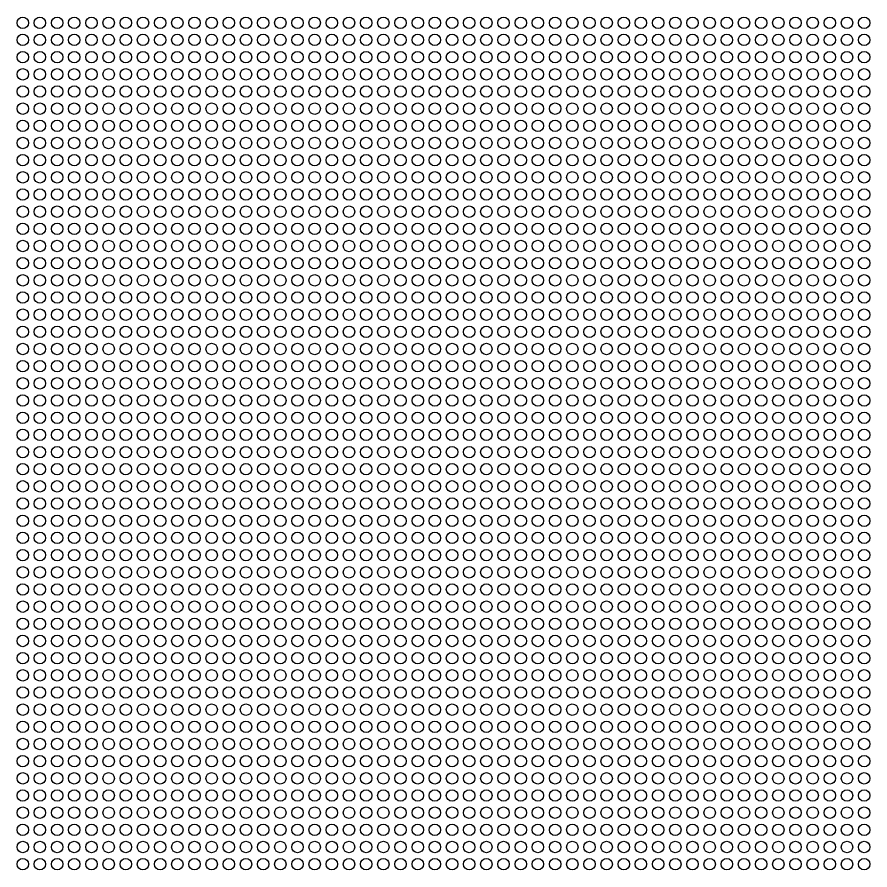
# Model space of a CAD drawing. Header units: inches. Extents: x -55 to 1004, y 12 to 2250.
# Drawn here: x 628.1 to 773.4, y 644.6 to 790 of the extents above; entities that cross this region are included whole.
import ezdxf

# ---------------------------------------------------------------- set-up
doc = ezdxf.new("R2010")
doc.units = ezdxf.units.IN
doc.header["$MEASUREMENT"] = 0

# ---------------------------------------------------------------- blocks, each defined once
blk = doc.blocks.new('blockCircle')
for centre in [(649.04, 165.35), (651.97, 165.35), (654.9, 165.35), (657.82, 165.35), (660.75, 165.35), (663.68, 165.35), (666.6, 165.35), (669.53, 165.35), (672.46, 165.35), (675.38, 165.35), (678.31, 165.35), (681.24, 165.35), (684.16, 165.35), (687.09, 165.35), (690.02, 165.35), (692.94, 165.35), (695.87, 165.35), (698.8, 165.35), (701.72, 165.35), (704.65, 165.35), (707.58, 165.35), (710.5, 165.35), (713.43, 165.35), (716.36, 165.35), (719.28, 165.35), (722.21, 165.35), (725.14, 165.35), (728.06, 165.35), (730.99, 165.35), (733.92, 165.35), (736.84, 165.35), (739.77, 165.35), (742.7, 165.35), (745.62, 165.35), (748.55, 165.35), (751.48, 165.35), (754.4, 165.35), (757.33, 165.35), (760.26, 165.35), (763.18, 165.35), (766.11, 165.35), (769.04, 165.35), (771.96, 165.35), (774.89, 165.35), (777.82, 165.35), (780.74, 165.35), (783.67, 165.35), (786.6, 165.35), (789.52, 165.35), (792.45, 165.35), (649.04, 162.43), (651.97, 162.43), (654.9, 162.43), (657.82, 162.43), (660.75, 162.43), (663.68, 162.43), (666.6, 162.43), (669.53, 162.43), (672.46, 162.43), (675.38, 162.43), (678.31, 162.43), (681.24, 162.43), (684.16, 162.43), (687.09, 162.43), (690.02, 162.43), (692.94, 162.43), (695.87, 162.43), (698.8, 162.43), (701.72, 162.43), (704.65, 162.43), (707.58, 162.43), (710.5, 162.43), (713.43, 162.43), (716.36, 162.43), (719.28, 162.43), (722.21, 162.43), (725.14, 162.43), (728.06, 162.43), (730.99, 162.43), (733.92, 162.43), (736.84, 162.43), (739.77, 162.43), (742.7, 162.43), (745.62, 162.43), (748.55, 162.43), (751.48, 162.43), (754.4, 162.43), (757.33, 162.43), (760.26, 162.43), (763.18, 162.43), (766.11, 162.43), (769.04, 162.43), (771.96, 162.43), (774.89, 162.43), (777.82, 162.43), (780.74, 162.43), (783.67, 162.43), (786.6, 162.43), (789.52, 162.43), (792.45, 162.43), (649.04, 159.5), (651.97, 159.5), (654.9, 159.5), (657.82, 159.5), (660.75, 159.5), (663.68, 159.5), (666.6, 159.5), (669.53, 159.5), (672.46, 159.5), (675.38, 159.5), (678.31, 159.5), (681.24, 159.5), (684.16, 159.5), (687.09, 159.5), (690.02, 159.5), (692.94, 159.5), (695.87, 159.5), (698.8, 159.5), (701.72, 159.5), (704.65, 159.5), (707.58, 159.5), (710.5, 159.5), (713.43, 159.5), (716.36, 159.5), (719.28, 159.5), (722.21, 159.5), (725.14, 159.5), (728.06, 159.5), (730.99, 159.5), (733.92, 159.5), (736.84, 159.5), (739.77, 159.5), (742.7, 159.5), (745.62, 159.5), (748.55, 159.5), (751.48, 159.5), (754.4, 159.5), (757.33, 159.5), (760.26, 159.5), (763.18, 159.5), (766.11, 159.5), (769.04, 159.5), (771.96, 159.5), (774.89, 159.5), (777.82, 159.5), (780.74, 159.5), (783.67, 159.5), (786.6, 159.5), (789.52, 159.5), (792.45, 159.5), (649.04, 156.57), (651.97, 156.57), (654.9, 156.57), (657.82, 156.57), (660.75, 156.57), (663.68, 156.57), (666.6, 156.57), (669.53, 156.57), (672.46, 156.57), (675.38, 156.57), (678.31, 156.57), (681.24, 156.57), (684.16, 156.57), (687.09, 156.57), (690.02, 156.57), (692.94, 156.57), (695.87, 156.57), (698.8, 156.57), (701.72, 156.57), (704.65, 156.57), (707.58, 156.57), (710.5, 156.57), (713.43, 156.57), (716.36, 156.57), (719.28, 156.57), (722.21, 156.57), (725.14, 156.57), (728.06, 156.57), (730.99, 156.57), (733.92, 156.57), (736.84, 156.57), (739.77, 156.57), (742.7, 156.57), (745.62, 156.57), (748.55, 156.57), (751.48, 156.57), (754.4, 156.57), (757.33, 156.57), (760.26, 156.57), (763.18, 156.57), (766.11, 156.57), (769.04, 156.57), (771.96, 156.57), (774.89, 156.57), (777.82, 156.57), (780.74, 156.57), (783.67, 156.57), (786.6, 156.57), (789.52, 156.57), (792.45, 156.57), (649.04, 153.65), (651.97, 153.65), (654.9, 153.65), (657.82, 153.65), (660.75, 153.65), (663.68, 153.65), (666.6, 153.65), (669.53, 153.65), (672.46, 153.65), (675.38, 153.65), (678.31, 153.65), (681.24, 153.65), (684.16, 153.65), (687.09, 153.65), (690.02, 153.65), (692.94, 153.65), (695.87, 153.65), (698.8, 153.65), (701.72, 153.65), (704.65, 153.65), (707.58, 153.65), (710.5, 153.65), (713.43, 153.65), (716.36, 153.65), (719.28, 153.65), (722.21, 153.65), (725.14, 153.65), (728.06, 153.65), (730.99, 153.65), (733.92, 153.65), (736.84, 153.65), (739.77, 153.65), (742.7, 153.65), (745.62, 153.65), (748.55, 153.65), (751.48, 153.65), (754.4, 153.65), (757.33, 153.65), (760.26, 153.65), (763.18, 153.65), (766.11, 153.65), (769.04, 153.65), (771.96, 153.65), (774.89, 153.65), (777.82, 153.65), (780.74, 153.65), (783.67, 153.65), (786.6, 153.65), (789.52, 153.65), (792.45, 153.65), (649.04, 150.72), (651.97, 150.72), (654.9, 150.72), (657.82, 150.72), (660.75, 150.72), (663.68, 150.72), (666.6, 150.72), (669.53, 150.72), (672.46, 150.72), (675.38, 150.72), (678.31, 150.72), (681.24, 150.72), (684.16, 150.72), (687.09, 150.72), (690.02, 150.72), (692.94, 150.72), (695.87, 150.72), (698.8, 150.72), (701.72, 150.72), (704.65, 150.72), (707.58, 150.72), (710.5, 150.72), (713.43, 150.72), (716.36, 150.72), (719.28, 150.72), (722.21, 150.72), (725.14, 150.72), (728.06, 150.72), (730.99, 150.72), (733.92, 150.72), (736.84, 150.72), (739.77, 150.72), (742.7, 150.72), (745.62, 150.72), (748.55, 150.72), (751.48, 150.72), (754.4, 150.72), (757.33, 150.72), (760.26, 150.72), (763.18, 150.72), (766.11, 150.72), (769.04, 150.72), (771.96, 150.72), (774.89, 150.72), (777.82, 150.72), (780.74, 150.72), (783.67, 150.72), (786.6, 150.72), (789.52, 150.72), (792.45, 150.72), (649.04, 147.79), (651.97, 147.79), (654.9, 147.79), (657.82, 147.79), (660.75, 147.79), (663.68, 147.79), (666.6, 147.79), (669.53, 147.79), (672.46, 147.79), (675.38, 147.79), (678.31, 147.79), (681.24, 147.79), (684.16, 147.79), (687.09, 147.79), (690.02, 147.79), (692.94, 147.79), (695.87, 147.79), (698.8, 147.79), (701.72, 147.79), (704.65, 147.79), (707.58, 147.79), (710.5, 147.79), (713.43, 147.79), (716.36, 147.79), (719.28, 147.79), (722.21, 147.79), (725.14, 147.79), (728.06, 147.79), (730.99, 147.79), (733.92, 147.79), (736.84, 147.79), (739.77, 147.79), (742.7, 147.79), (745.62, 147.79), (748.55, 147.79), (751.48, 147.79), (754.4, 147.79), (757.33, 147.79), (760.26, 147.79), (763.18, 147.79), (766.11, 147.79), (769.04, 147.79), (771.96, 147.79), (774.89, 147.79), (777.82, 147.79), (780.74, 147.79), (783.67, 147.79), (786.6, 147.79), (789.52, 147.79), (792.45, 147.79), (649.04, 144.87), (651.97, 144.87), (654.9, 144.87), (657.82, 144.87), (660.75, 144.87), (663.68, 144.87), (666.6, 144.87), (669.53, 144.87), (672.46, 144.87), (675.38, 144.87), (678.31, 144.87), (681.24, 144.87), (684.16, 144.87), (687.09, 144.87), (690.02, 144.87), (692.94, 144.87), (695.87, 144.87), (698.8, 144.87), (701.72, 144.87), (704.65, 144.87), (707.58, 144.87), (710.5, 144.87), (713.43, 144.87), (716.36, 144.87), (719.28, 144.87), (722.21, 144.87), (725.14, 144.87), (728.06, 144.87), (730.99, 144.87), (733.92, 144.87), (736.84, 144.87), (739.77, 144.87), (742.7, 144.87), (745.62, 144.87), (748.55, 144.87), (751.48, 144.87), (754.4, 144.87), (757.33, 144.87), (760.26, 144.87), (763.18, 144.87), (766.11, 144.87), (769.04, 144.87), (771.96, 144.87), (774.89, 144.87), (777.82, 144.87), (780.74, 144.87), (783.67, 144.87), (786.6, 144.87), (789.52, 144.87), (792.45, 144.87), (649.04, 141.94), (651.97, 141.94), (654.9, 141.94), (657.82, 141.94), (660.75, 141.94), (663.68, 141.94), (666.6, 141.94), (669.53, 141.94), (672.46, 141.94), (675.38, 141.94), (678.31, 141.94), (681.24, 141.94), (684.16, 141.94), (687.09, 141.94), (690.02, 141.94), (692.94, 141.94), (695.87, 141.94), (698.8, 141.94), (701.72, 141.94), (704.65, 141.94), (707.58, 141.94), (710.5, 141.94), (713.43, 141.94), (716.36, 141.94), (719.28, 141.94), (722.21, 141.94), (725.14, 141.94), (728.06, 141.94), (730.99, 141.94), (733.92, 141.94), (736.84, 141.94), (739.77, 141.94), (742.7, 141.94), (745.62, 141.94), (748.55, 141.94), (751.48, 141.94), (754.4, 141.94), (757.33, 141.94), (760.26, 141.94), (763.18, 141.94), (766.11, 141.94), (769.04, 141.94), (771.96, 141.94), (774.89, 141.94), (777.82, 141.94), (780.74, 141.94), (783.67, 141.94), (786.6, 141.94), (789.52, 141.94), (792.45, 141.94), (649.04, 139.01), (651.97, 139.01), (654.9, 139.01), (657.82, 139.01), (660.75, 139.01), (663.68, 139.01), (666.6, 139.01), (669.53, 139.01), (672.46, 139.01), (675.38, 139.01), (678.31, 139.01), (681.24, 139.01), (684.16, 139.01), (687.09, 139.01), (690.02, 139.01), (692.94, 139.01), (695.87, 139.01), (698.8, 139.01), (701.72, 139.01), (704.65, 139.01), (707.58, 139.01), (710.5, 139.01), (713.43, 139.01), (716.36, 139.01), (719.28, 139.01), (722.21, 139.01), (725.14, 139.01), (728.06, 139.01), (730.99, 139.01), (733.92, 139.01), (736.84, 139.01), (739.77, 139.01), (742.7, 139.01), (745.62, 139.01), (748.55, 139.01), (751.48, 139.01), (754.4, 139.01), (757.33, 139.01), (760.26, 139.01), (763.18, 139.01), (766.11, 139.01), (769.04, 139.01), (771.96, 139.01), (774.89, 139.01), (777.82, 139.01), (780.74, 139.01), (783.67, 139.01), (786.6, 139.01), (789.52, 139.01), (792.45, 139.01), (649.04, 136.09), (651.97, 136.09), (654.9, 136.09), (657.82, 136.09), (660.75, 136.09), (663.68, 136.09), (666.6, 136.09), (669.53, 136.09), (672.46, 136.09), (675.38, 136.09), (678.31, 136.09), (681.24, 136.09), (684.16, 136.09), (687.09, 136.09), (690.02, 136.09), (692.94, 136.09), (695.87, 136.09), (698.8, 136.09), (701.72, 136.09), (704.65, 136.09), (707.58, 136.09), (710.5, 136.09), (713.43, 136.09), (716.36, 136.09), (719.28, 136.09), (722.21, 136.09), (725.14, 136.09), (728.06, 136.09), (730.99, 136.09), (733.92, 136.09), (736.84, 136.09), (739.77, 136.09), (742.7, 136.09), (745.62, 136.09), (748.55, 136.09), (751.48, 136.09), (754.4, 136.09), (757.33, 136.09), (760.26, 136.09), (763.18, 136.09), (766.11, 136.09), (769.04, 136.09), (771.96, 136.09), (774.89, 136.09), (777.82, 136.09), (780.74, 136.09), (783.67, 136.09), (786.6, 136.09), (789.52, 136.09), (792.45, 136.09), (649.04, 133.16), (651.97, 133.16), (654.9, 133.16), (657.82, 133.16), (660.75, 133.16), (663.68, 133.16), (666.6, 133.16), (669.53, 133.16), (672.46, 133.16), (675.38, 133.16), (678.31, 133.16), (681.24, 133.16), (684.16, 133.16), (687.09, 133.16), (690.02, 133.16), (692.94, 133.16), (695.87, 133.16), (698.8, 133.16), (701.72, 133.16), (704.65, 133.16), (707.58, 133.16), (710.5, 133.16), (713.43, 133.16), (716.36, 133.16), (719.28, 133.16), (722.21, 133.16), (725.14, 133.16), (728.06, 133.16), (730.99, 133.16), (733.92, 133.16), (736.84, 133.16), (739.77, 133.16), (742.7, 133.16), (745.62, 133.16), (748.55, 133.16), (751.48, 133.16), (754.4, 133.16), (757.33, 133.16), (760.26, 133.16), (763.18, 133.16), (766.11, 133.16), (769.04, 133.16), (771.96, 133.16), (774.89, 133.16), (777.82, 133.16), (780.74, 133.16), (783.67, 133.16), (786.6, 133.16), (789.52, 133.16), (792.45, 133.16), (649.04, 130.24), (651.97, 130.24), (654.9, 130.24), (657.82, 130.24), (660.75, 130.24), (663.68, 130.24), (666.6, 130.24), (669.53, 130.24), (672.46, 130.24), (675.38, 130.24), (678.31, 130.24), (681.24, 130.24), (684.16, 130.24), (687.09, 130.24), (690.02, 130.24), (692.94, 130.24), (695.87, 130.24), (698.8, 130.24), (701.72, 130.24), (704.65, 130.24), (707.58, 130.24), (710.5, 130.24), (713.43, 130.24), (716.36, 130.24), (719.28, 130.24), (722.21, 130.24), (725.14, 130.24), (728.06, 130.24), (730.99, 130.24), (733.92, 130.24), (736.84, 130.24), (739.77, 130.24), (742.7, 130.24), (745.62, 130.24), (748.55, 130.24), (751.48, 130.24), (754.4, 130.24), (757.33, 130.24), (760.26, 130.24), (763.18, 130.24), (766.11, 130.24), (769.04, 130.24), (771.96, 130.24), (774.89, 130.24), (777.82, 130.24), (780.74, 130.24), (783.67, 130.24), (786.6, 130.24), (789.52, 130.24), (792.45, 130.24), (649.04, 127.31), (651.97, 127.31), (654.9, 127.31), (657.82, 127.31), (660.75, 127.31), (663.68, 127.31), (666.6, 127.31), (669.53, 127.31), (672.46, 127.31), (675.38, 127.31), (678.31, 127.31), (681.24, 127.31), (684.16, 127.31), (687.09, 127.31), (690.02, 127.31), (692.94, 127.31), (695.87, 127.31), (698.8, 127.31), (701.72, 127.31), (704.65, 127.31), (707.58, 127.31), (710.5, 127.31), (713.43, 127.31), (716.36, 127.31), (719.28, 127.31), (722.21, 127.31), (725.14, 127.31), (728.06, 127.31), (730.99, 127.31), (733.92, 127.31), (736.84, 127.31), (739.77, 127.31), (742.7, 127.31), (745.62, 127.31), (748.55, 127.31), (751.48, 127.31), (754.4, 127.31), (757.33, 127.31), (760.26, 127.31), (763.18, 127.31), (766.11, 127.31), (769.04, 127.31), (771.96, 127.31), (774.89, 127.31), (777.82, 127.31), (780.74, 127.31), (783.67, 127.31), (786.6, 127.31), (789.52, 127.31), (792.45, 127.31), (649.04, 124.38), (651.97, 124.38), (654.9, 124.38), (657.82, 124.38), (660.75, 124.38), (663.68, 124.38), (666.6, 124.38), (669.53, 124.38), (672.46, 124.38), (675.38, 124.38), (678.31, 124.38), (681.24, 124.38), (684.16, 124.38), (687.09, 124.38), (690.02, 124.38), (692.94, 124.38), (695.87, 124.38), (698.8, 124.38), (701.72, 124.38), (704.65, 124.38), (707.58, 124.38), (710.5, 124.38), (713.43, 124.38), (716.36, 124.38), (719.28, 124.38), (722.21, 124.38), (725.14, 124.38), (728.06, 124.38), (730.99, 124.38), (733.92, 124.38), (736.84, 124.38), (739.77, 124.38), (742.7, 124.38), (745.62, 124.38), (748.55, 124.38), (751.48, 124.38), (754.4, 124.38), (757.33, 124.38), (760.26, 124.38), (763.18, 124.38), (766.11, 124.38), (769.04, 124.38), (771.96, 124.38), (774.89, 124.38), (777.82, 124.38), (780.74, 124.38), (783.67, 124.38), (786.6, 124.38), (789.52, 124.38), (792.45, 124.38), (649.04, 121.46), (651.97, 121.46), (654.9, 121.46), (657.82, 121.46), (660.75, 121.46), (663.68, 121.46), (666.6, 121.46), (669.53, 121.46), (672.46, 121.46), (675.38, 121.46), (678.31, 121.46), (681.24, 121.46), (684.16, 121.46), (687.09, 121.46), (690.02, 121.46), (692.94, 121.46), (695.87, 121.46), (698.8, 121.46), (701.72, 121.46), (704.65, 121.46), (707.58, 121.46), (710.5, 121.46), (713.43, 121.46), (716.36, 121.46), (719.28, 121.46), (722.21, 121.46), (725.14, 121.46), (728.06, 121.46), (730.99, 121.46), (733.92, 121.46), (736.84, 121.46), (739.77, 121.46), (742.7, 121.46), (745.62, 121.46), (748.55, 121.46), (751.48, 121.46), (754.4, 121.46), (757.33, 121.46), (760.26, 121.46), (763.18, 121.46), (766.11, 121.46), (769.04, 121.46), (771.96, 121.46), (774.89, 121.46), (777.82, 121.46), (780.74, 121.46), (783.67, 121.46), (786.6, 121.46), (789.52, 121.46), (792.45, 121.46), (649.04, 118.53), (651.97, 118.53), (654.9, 118.53), (657.82, 118.53), (660.75, 118.53), (663.68, 118.53), (666.6, 118.53), (669.53, 118.53), (672.46, 118.53), (675.38, 118.53), (678.31, 118.53), (681.24, 118.53), (684.16, 118.53), (687.09, 118.53), (690.02, 118.53), (692.94, 118.53), (695.87, 118.53), (698.8, 118.53), (701.72, 118.53), (704.65, 118.53), (707.58, 118.53), (710.5, 118.53), (713.43, 118.53), (716.36, 118.53), (719.28, 118.53), (722.21, 118.53), (725.14, 118.53), (728.06, 118.53), (730.99, 118.53), (733.92, 118.53), (736.84, 118.53), (739.77, 118.53), (742.7, 118.53), (745.62, 118.53), (748.55, 118.53), (751.48, 118.53), (754.4, 118.53), (757.33, 118.53), (760.26, 118.53), (763.18, 118.53), (766.11, 118.53), (769.04, 118.53), (771.96, 118.53), (774.89, 118.53), (777.82, 118.53), (780.74, 118.53), (783.67, 118.53), (786.6, 118.53), (789.52, 118.53), (792.45, 118.53), (649.04, 115.6), (651.97, 115.6), (654.9, 115.6), (657.82, 115.6), (660.75, 115.6), (663.68, 115.6), (666.6, 115.6), (669.53, 115.6), (672.46, 115.6), (675.38, 115.6), (678.31, 115.6), (681.24, 115.6), (684.16, 115.6), (687.09, 115.6), (690.02, 115.6), (692.94, 115.6), (695.87, 115.6), (698.8, 115.6), (701.72, 115.6), (704.65, 115.6), (707.58, 115.6), (710.5, 115.6), (713.43, 115.6), (716.36, 115.6), (719.28, 115.6), (722.21, 115.6), (725.14, 115.6), (728.06, 115.6), (730.99, 115.6), (733.92, 115.6), (736.84, 115.6), (739.77, 115.6), (742.7, 115.6), (745.62, 115.6), (748.55, 115.6), (751.48, 115.6), (754.4, 115.6), (757.33, 115.6), (760.26, 115.6), (763.18, 115.6), (766.11, 115.6), (769.04, 115.6), (771.96, 115.6), (774.89, 115.6), (777.82, 115.6), (780.74, 115.6), (783.67, 115.6), (786.6, 115.6), (789.52, 115.6), (792.45, 115.6), (649.04, 112.68), (651.97, 112.68), (654.9, 112.68), (657.82, 112.68), (660.75, 112.68), (663.68, 112.68), (666.6, 112.68), (669.53, 112.68), (672.46, 112.68), (675.38, 112.68), (678.31, 112.68), (681.24, 112.68), (684.16, 112.68), (687.09, 112.68), (690.02, 112.68), (692.94, 112.68), (695.87, 112.68), (698.8, 112.68), (701.72, 112.68), (704.65, 112.68), (707.58, 112.68), (710.5, 112.68), (713.43, 112.68), (716.36, 112.68), (719.28, 112.68), (722.21, 112.68), (725.14, 112.68), (728.06, 112.68), (730.99, 112.68), (733.92, 112.68), (736.84, 112.68), (739.77, 112.68), (742.7, 112.68), (745.62, 112.68), (748.55, 112.68), (751.48, 112.68), (754.4, 112.68), (757.33, 112.68), (760.26, 112.68), (763.18, 112.68), (766.11, 112.68), (769.04, 112.68), (771.96, 112.68), (774.89, 112.68), (777.82, 112.68), (780.74, 112.68), (783.67, 112.68), (786.6, 112.68), (789.52, 112.68), (792.45, 112.68), (649.04, 109.75), (651.97, 109.75), (654.9, 109.75), (657.82, 109.75), (660.75, 109.75), (663.68, 109.75), (666.6, 109.75), (669.53, 109.75), (672.46, 109.75), (675.38, 109.75), (678.31, 109.75), (681.24, 109.75), (684.16, 109.75), (687.09, 109.75), (690.02, 109.75), (692.94, 109.75), (695.87, 109.75), (698.8, 109.75), (701.72, 109.75), (704.65, 109.75), (707.58, 109.75), (710.5, 109.75), (713.43, 109.75), (716.36, 109.75), (719.28, 109.75), (722.21, 109.75), (725.14, 109.75), (728.06, 109.75), (730.99, 109.75), (733.92, 109.75), (736.84, 109.75), (739.77, 109.75), (742.7, 109.75), (745.62, 109.75), (748.55, 109.75), (751.48, 109.75), (754.4, 109.75), (757.33, 109.75), (760.26, 109.75), (763.18, 109.75), (766.11, 109.75), (769.04, 109.75), (771.96, 109.75), (774.89, 109.75), (777.82, 109.75), (780.74, 109.75), (783.67, 109.75), (786.6, 109.75), (789.52, 109.75), (792.45, 109.75), (649.04, 106.82), (651.97, 106.82), (654.9, 106.82), (657.82, 106.82), (660.75, 106.82), (663.68, 106.82), (666.6, 106.82), (669.53, 106.82), (672.46, 106.82), (675.38, 106.82), (678.31, 106.82), (681.24, 106.82), (684.16, 106.82), (687.09, 106.82), (690.02, 106.82), (692.94, 106.82), (695.87, 106.82), (698.8, 106.82), (701.72, 106.82), (704.65, 106.82), (707.58, 106.82), (710.5, 106.82), (713.43, 106.82), (716.36, 106.82), (719.28, 106.82), (722.21, 106.82), (725.14, 106.82), (728.06, 106.82), (730.99, 106.82), (733.92, 106.82), (736.84, 106.82), (739.77, 106.82), (742.7, 106.82), (745.62, 106.82), (748.55, 106.82), (751.48, 106.82), (754.4, 106.82), (757.33, 106.82), (760.26, 106.82), (763.18, 106.82), (766.11, 106.82), (769.04, 106.82), (771.96, 106.82), (774.89, 106.82), (777.82, 106.82), (780.74, 106.82), (783.67, 106.82), (786.6, 106.82), (789.52, 106.82), (792.45, 106.82), (649.04, 103.9), (651.97, 103.9), (654.9, 103.9), (657.82, 103.9), (660.75, 103.9), (663.68, 103.9), (666.6, 103.9), (669.53, 103.9), (672.46, 103.9), (675.38, 103.9), (678.31, 103.9), (681.24, 103.9), (684.16, 103.9), (687.09, 103.9), (690.02, 103.9), (692.94, 103.9), (695.87, 103.9), (698.8, 103.9), (701.72, 103.9), (704.65, 103.9), (707.58, 103.9), (710.5, 103.9), (713.43, 103.9), (716.36, 103.9), (719.28, 103.9), (722.21, 103.9), (725.14, 103.9), (728.06, 103.9), (730.99, 103.9), (733.92, 103.9), (736.84, 103.9), (739.77, 103.9), (742.7, 103.9), (745.62, 103.9), (748.55, 103.9), (751.48, 103.9), (754.4, 103.9), (757.33, 103.9), (760.26, 103.9), (763.18, 103.9), (766.11, 103.9), (769.04, 103.9), (771.96, 103.9), (774.89, 103.9), (777.82, 103.9), (780.74, 103.9), (783.67, 103.9), (786.6, 103.9), (789.52, 103.9), (792.45, 103.9), (649.04, 100.97), (651.97, 100.97), (654.9, 100.97), (657.82, 100.97), (660.75, 100.97), (663.68, 100.97), (666.6, 100.97), (669.53, 100.97), (672.46, 100.97), (675.38, 100.97), (678.31, 100.97), (681.24, 100.97), (684.16, 100.97), (687.09, 100.97), (690.02, 100.97), (692.94, 100.97), (695.87, 100.97), (698.8, 100.97), (701.72, 100.97), (704.65, 100.97), (707.58, 100.97), (710.5, 100.97), (713.43, 100.97), (716.36, 100.97), (719.28, 100.97), (722.21, 100.97), (725.14, 100.97), (728.06, 100.97), (730.99, 100.97), (733.92, 100.97), (736.84, 100.97), (739.77, 100.97), (742.7, 100.97), (745.62, 100.97), (748.55, 100.97), (751.48, 100.97), (754.4, 100.97), (757.33, 100.97), (760.26, 100.97), (763.18, 100.97), (766.11, 100.97), (769.04, 100.97), (771.96, 100.97), (774.89, 100.97), (777.82, 100.97), (780.74, 100.97), (783.67, 100.97), (786.6, 100.97), (789.52, 100.97), (792.45, 100.97), (649.04, 98.04), (651.97, 98.04), (654.9, 98.04), (657.82, 98.04), (660.75, 98.04), (663.68, 98.04), (666.6, 98.04), (669.53, 98.04), (672.46, 98.04), (675.38, 98.04), (678.31, 98.04), (681.24, 98.04), (684.16, 98.04), (687.09, 98.04), (690.02, 98.04), (692.94, 98.04), (695.87, 98.04), (698.8, 98.04), (701.72, 98.04), (704.65, 98.04), (707.58, 98.04), (710.5, 98.04), (713.43, 98.04), (716.36, 98.04), (719.28, 98.04), (722.21, 98.04), (725.14, 98.04), (728.06, 98.04), (730.99, 98.04), (733.92, 98.04), (736.84, 98.04), (739.77, 98.04), (742.7, 98.04), (745.62, 98.04), (748.55, 98.04), (751.48, 98.04), (754.4, 98.04), (757.33, 98.04), (760.26, 98.04), (763.18, 98.04), (766.11, 98.04), (769.04, 98.04), (771.96, 98.04), (774.89, 98.04), (777.82, 98.04), (780.74, 98.04), (783.67, 98.04), (786.6, 98.04), (789.52, 98.04), (792.45, 98.04), (649.04, 95.12), (651.97, 95.12), (654.9, 95.12), (657.82, 95.12), (660.75, 95.12), (663.68, 95.12), (666.6, 95.12), (669.53, 95.12), (672.46, 95.12), (675.38, 95.12), (678.31, 95.12), (681.24, 95.12), (684.16, 95.12), (687.09, 95.12), (690.02, 95.12), (692.94, 95.12), (695.87, 95.12), (698.8, 95.12), (701.72, 95.12), (704.65, 95.12), (707.58, 95.12), (710.5, 95.12), (713.43, 95.12), (716.36, 95.12), (719.28, 95.12), (722.21, 95.12), (725.14, 95.12), (728.06, 95.12), (730.99, 95.12), (733.92, 95.12), (736.84, 95.12), (739.77, 95.12), (742.7, 95.12), (745.62, 95.12), (748.55, 95.12), (751.48, 95.12), (754.4, 95.12), (757.33, 95.12), (760.26, 95.12), (763.18, 95.12), (766.11, 95.12), (769.04, 95.12), (771.96, 95.12), (774.89, 95.12), (777.82, 95.12), (780.74, 95.12), (783.67, 95.12), (786.6, 95.12), (789.52, 95.12), (792.45, 95.12), (649.04, 92.19), (651.97, 92.19), (654.9, 92.19), (657.82, 92.19), (660.75, 92.19), (663.68, 92.19), (666.6, 92.19), (669.53, 92.19), (672.46, 92.19), (675.38, 92.19), (678.31, 92.19), (681.24, 92.19), (684.16, 92.19), (687.09, 92.19), (690.02, 92.19), (692.94, 92.19), (695.87, 92.19), (698.8, 92.19), (701.72, 92.19), (704.65, 92.19), (707.58, 92.19), (710.5, 92.19), (713.43, 92.19), (716.36, 92.19), (719.28, 92.19), (722.21, 92.19), (725.14, 92.19), (728.06, 92.19), (730.99, 92.19), (733.92, 92.19), (736.84, 92.19), (739.77, 92.19), (742.7, 92.19), (745.62, 92.19), (748.55, 92.19), (751.48, 92.19), (754.4, 92.19), (757.33, 92.19), (760.26, 92.19), (763.18, 92.19), (766.11, 92.19), (769.04, 92.19), (771.96, 92.19), (774.89, 92.19), (777.82, 92.19), (780.74, 92.19), (783.67, 92.19), (786.6, 92.19), (789.52, 92.19), (792.45, 92.19), (649.04, 89.26), (651.97, 89.26), (654.9, 89.26), (657.82, 89.26), (660.75, 89.26), (663.68, 89.26), (666.6, 89.26), (669.53, 89.26), (672.46, 89.26), (675.38, 89.26), (678.31, 89.26), (681.24, 89.26), (684.16, 89.26), (687.09, 89.26), (690.02, 89.26), (692.94, 89.26), (695.87, 89.26), (698.8, 89.26), (701.72, 89.26), (704.65, 89.26), (707.58, 89.26), (710.5, 89.26), (713.43, 89.26), (716.36, 89.26), (719.28, 89.26), (722.21, 89.26), (725.14, 89.26), (728.06, 89.26), (730.99, 89.26), (733.92, 89.26), (736.84, 89.26), (739.77, 89.26), (742.7, 89.26), (745.62, 89.26), (748.55, 89.26), (751.48, 89.26), (754.4, 89.26), (757.33, 89.26), (760.26, 89.26), (763.18, 89.26), (766.11, 89.26), (769.04, 89.26), (771.96, 89.26), (774.89, 89.26), (777.82, 89.26), (780.74, 89.26), (783.67, 89.26), (786.6, 89.26), (789.52, 89.26), (792.45, 89.26), (649.04, 86.34), (651.97, 86.34), (654.9, 86.34), (657.82, 86.34), (660.75, 86.34), (663.68, 86.34), (666.6, 86.34), (669.53, 86.34), (672.46, 86.34), (675.38, 86.34), (678.31, 86.34), (681.24, 86.34), (684.16, 86.34), (687.09, 86.34), (690.02, 86.34), (692.94, 86.34), (695.87, 86.34), (698.8, 86.34), (701.72, 86.34), (704.65, 86.34), (707.58, 86.34), (710.5, 86.34), (713.43, 86.34), (716.36, 86.34), (719.28, 86.34), (722.21, 86.34), (725.14, 86.34), (728.06, 86.34), (730.99, 86.34), (733.92, 86.34), (736.84, 86.34), (739.77, 86.34), (742.7, 86.34), (745.62, 86.34), (748.55, 86.34), (751.48, 86.34), (754.4, 86.34), (757.33, 86.34), (760.26, 86.34), (763.18, 86.34), (766.11, 86.34), (769.04, 86.34), (771.96, 86.34), (774.89, 86.34), (777.82, 86.34), (780.74, 86.34), (783.67, 86.34), (786.6, 86.34), (789.52, 86.34), (792.45, 86.34), (649.04, 83.41), (651.97, 83.41), (654.9, 83.41), (657.82, 83.41), (660.75, 83.41), (663.68, 83.41), (666.6, 83.41), (669.53, 83.41), (672.46, 83.41), (675.38, 83.41), (678.31, 83.41), (681.24, 83.41), (684.16, 83.41), (687.09, 83.41), (690.02, 83.41), (692.94, 83.41), (695.87, 83.41), (698.8, 83.41), (701.72, 83.41), (704.65, 83.41), (707.58, 83.41), (710.5, 83.41), (713.43, 83.41), (716.36, 83.41), (719.28, 83.41), (722.21, 83.41), (725.14, 83.41), (728.06, 83.41), (730.99, 83.41), (733.92, 83.41), (736.84, 83.41), (739.77, 83.41), (742.7, 83.41), (745.62, 83.41), (748.55, 83.41), (751.48, 83.41), (754.4, 83.41), (757.33, 83.41), (760.26, 83.41), (763.18, 83.41), (766.11, 83.41), (769.04, 83.41), (771.96, 83.41), (774.89, 83.41), (777.82, 83.41), (780.74, 83.41), (783.67, 83.41), (786.6, 83.41), (789.52, 83.41), (792.45, 83.41), (649.04, 80.48), (651.97, 80.48), (654.9, 80.48), (657.82, 80.48), (660.75, 80.48), (663.68, 80.48), (666.6, 80.48), (669.53, 80.48), (672.46, 80.48), (675.38, 80.48), (678.31, 80.48), (681.24, 80.48), (684.16, 80.48), (687.09, 80.48), (690.02, 80.48), (692.94, 80.48), (695.87, 80.48), (698.8, 80.48), (701.72, 80.48), (704.65, 80.48), (707.58, 80.48), (710.5, 80.48), (713.43, 80.48), (716.36, 80.48), (719.28, 80.48), (722.21, 80.48), (725.14, 80.48), (728.06, 80.48), (730.99, 80.48), (733.92, 80.48), (736.84, 80.48), (739.77, 80.48), (742.7, 80.48), (745.62, 80.48), (748.55, 80.48), (751.48, 80.48), (754.4, 80.48), (757.33, 80.48), (760.26, 80.48), (763.18, 80.48), (766.11, 80.48), (769.04, 80.48), (771.96, 80.48), (774.89, 80.48), (777.82, 80.48), (780.74, 80.48), (783.67, 80.48), (786.6, 80.48), (789.52, 80.48), (792.45, 80.48), (649.04, 77.56), (651.97, 77.56), (654.9, 77.56), (657.82, 77.56), (660.75, 77.56), (663.68, 77.56), (666.6, 77.56), (669.53, 77.56), (672.46, 77.56), (675.38, 77.56), (678.31, 77.56), (681.24, 77.56), (684.16, 77.56), (687.09, 77.56), (690.02, 77.56), (692.94, 77.56), (695.87, 77.56), (698.8, 77.56), (701.72, 77.56), (704.65, 77.56), (707.58, 77.56), (710.5, 77.56), (713.43, 77.56), (716.36, 77.56), (719.28, 77.56), (722.21, 77.56), (725.14, 77.56), (728.06, 77.56), (730.99, 77.56), (733.92, 77.56), (736.84, 77.56), (739.77, 77.56), (742.7, 77.56), (745.62, 77.56), (748.55, 77.56), (751.48, 77.56), (754.4, 77.56), (757.33, 77.56), (760.26, 77.56), (763.18, 77.56), (766.11, 77.56), (769.04, 77.56), (771.96, 77.56), (774.89, 77.56), (777.82, 77.56), (780.74, 77.56), (783.67, 77.56), (786.6, 77.56), (789.52, 77.56), (792.45, 77.56), (649.04, 74.63), (651.97, 74.63), (654.9, 74.63), (657.82, 74.63), (660.75, 74.63), (663.68, 74.63), (666.6, 74.63), (669.53, 74.63), (672.46, 74.63), (675.38, 74.63), (678.31, 74.63), (681.24, 74.63), (684.16, 74.63), (687.09, 74.63), (690.02, 74.63), (692.94, 74.63), (695.87, 74.63), (698.8, 74.63), (701.72, 74.63), (704.65, 74.63), (707.58, 74.63), (710.5, 74.63), (713.43, 74.63), (716.36, 74.63), (719.28, 74.63), (722.21, 74.63), (725.14, 74.63), (728.06, 74.63), (730.99, 74.63), (733.92, 74.63), (736.84, 74.63), (739.77, 74.63), (742.7, 74.63), (745.62, 74.63), (748.55, 74.63), (751.48, 74.63), (754.4, 74.63), (757.33, 74.63), (760.26, 74.63), (763.18, 74.63), (766.11, 74.63), (769.04, 74.63), (771.96, 74.63), (774.89, 74.63), (777.82, 74.63), (780.74, 74.63), (783.67, 74.63), (786.6, 74.63), (789.52, 74.63), (792.45, 74.63), (649.04, 71.7), (651.97, 71.7), (654.9, 71.7), (657.82, 71.7), (660.75, 71.7), (663.68, 71.7), (666.6, 71.7), (669.53, 71.7), (672.46, 71.7), (675.38, 71.7), (678.31, 71.7), (681.24, 71.7), (684.16, 71.7), (687.09, 71.7), (690.02, 71.7), (692.94, 71.7), (695.87, 71.7), (698.8, 71.7), (701.72, 71.7), (704.65, 71.7), (707.58, 71.7), (710.5, 71.7), (713.43, 71.7), (716.36, 71.7), (719.28, 71.7), (722.21, 71.7), (725.14, 71.7), (728.06, 71.7), (730.99, 71.7), (733.92, 71.7), (736.84, 71.7), (739.77, 71.7), (742.7, 71.7), (745.62, 71.7), (748.55, 71.7), (751.48, 71.7), (754.4, 71.7), (757.33, 71.7), (760.26, 71.7), (763.18, 71.7), (766.11, 71.7), (769.04, 71.7), (771.96, 71.7), (774.89, 71.7), (777.82, 71.7), (780.74, 71.7), (783.67, 71.7), (786.6, 71.7), (789.52, 71.7), (792.45, 71.7), (649.04, 68.78), (651.97, 68.78), (654.9, 68.78), (657.82, 68.78), (660.75, 68.78), (663.68, 68.78), (666.6, 68.78), (669.53, 68.78), (672.46, 68.78), (675.38, 68.78), (678.31, 68.78), (681.24, 68.78), (684.16, 68.78), (687.09, 68.78), (690.02, 68.78), (692.94, 68.78), (695.87, 68.78), (698.8, 68.78), (701.72, 68.78), (704.65, 68.78), (707.58, 68.78), (710.5, 68.78), (713.43, 68.78), (716.36, 68.78), (719.28, 68.78), (722.21, 68.78), (725.14, 68.78), (728.06, 68.78), (730.99, 68.78), (733.92, 68.78), (736.84, 68.78), (739.77, 68.78), (742.7, 68.78), (745.62, 68.78), (748.55, 68.78), (751.48, 68.78), (754.4, 68.78), (757.33, 68.78), (760.26, 68.78), (763.18, 68.78), (766.11, 68.78), (769.04, 68.78), (771.96, 68.78), (774.89, 68.78), (777.82, 68.78), (780.74, 68.78), (783.67, 68.78), (786.6, 68.78), (789.52, 68.78), (792.45, 68.78), (649.04, 65.85), (651.97, 65.85), (654.9, 65.85), (657.82, 65.85), (660.75, 65.85), (663.68, 65.85), (666.6, 65.85), (669.53, 65.85), (672.46, 65.85), (675.38, 65.85), (678.31, 65.85), (681.24, 65.85), (684.16, 65.85), (687.09, 65.85), (690.02, 65.85), (692.94, 65.85), (695.87, 65.85), (698.8, 65.85), (701.72, 65.85), (704.65, 65.85), (707.58, 65.85), (710.5, 65.85), (713.43, 65.85), (716.36, 65.85), (719.28, 65.85), (722.21, 65.85), (725.14, 65.85), (728.06, 65.85), (730.99, 65.85), (733.92, 65.85), (736.84, 65.85), (739.77, 65.85), (742.7, 65.85), (745.62, 65.85), (748.55, 65.85), (751.48, 65.85), (754.4, 65.85), (757.33, 65.85), (760.26, 65.85), (763.18, 65.85), (766.11, 65.85), (769.04, 65.85), (771.96, 65.85), (774.89, 65.85), (777.82, 65.85), (780.74, 65.85), (783.67, 65.85), (786.6, 65.85), (789.52, 65.85), (792.45, 65.85), (649.04, 62.92), (651.97, 62.92), (654.9, 62.92), (657.82, 62.92), (660.75, 62.92), (663.68, 62.92), (666.6, 62.92), (669.53, 62.92), (672.46, 62.92), (675.38, 62.92), (678.31, 62.92), (681.24, 62.92), (684.16, 62.92), (687.09, 62.92), (690.02, 62.92), (692.94, 62.92), (695.87, 62.92), (698.8, 62.92), (701.72, 62.92), (704.65, 62.92), (707.58, 62.92), (710.5, 62.92), (713.43, 62.92), (716.36, 62.92), (719.28, 62.92), (722.21, 62.92), (725.14, 62.92), (728.06, 62.92), (730.99, 62.92), (733.92, 62.92), (736.84, 62.92), (739.77, 62.92), (742.7, 62.92), (745.62, 62.92), (748.55, 62.92), (751.48, 62.92), (754.4, 62.92), (757.33, 62.92), (760.26, 62.92), (763.18, 62.92), (766.11, 62.92), (769.04, 62.92), (771.96, 62.92), (774.89, 62.92), (777.82, 62.92), (780.74, 62.92), (783.67, 62.92), (786.6, 62.92), (789.52, 62.92), (792.45, 62.92), (649.04, 60), (651.97, 60), (654.9, 60), (657.82, 60), (660.75, 60), (663.68, 60), (666.6, 60), (669.53, 60), (672.46, 60), (675.38, 60), (678.31, 60), (681.24, 60), (684.16, 60), (687.09, 60), (690.02, 60), (692.94, 60), (695.87, 60), (698.8, 60), (701.72, 60), (704.65, 60), (707.58, 60), (710.5, 60), (713.43, 60), (716.36, 60), (719.28, 60), (722.21, 60), (725.14, 60), (728.06, 60), (730.99, 60), (733.92, 60), (736.84, 60), (739.77, 60), (742.7, 60), (745.62, 60), (748.55, 60), (751.48, 60), (754.4, 60), (757.33, 60), (760.26, 60), (763.18, 60), (766.11, 60), (769.04, 60), (771.96, 60), (774.89, 60), (777.82, 60), (780.74, 60), (783.67, 60), (786.6, 60), (789.52, 60), (792.45, 60), (649.04, 57.07), (651.97, 57.07), (654.9, 57.07), (657.82, 57.07), (660.75, 57.07), (663.68, 57.07), (666.6, 57.07), (669.53, 57.07), (672.46, 57.07), (675.38, 57.07), (678.31, 57.07), (681.24, 57.07), (684.16, 57.07), (687.09, 57.07), (690.02, 57.07), (692.94, 57.07), (695.87, 57.07), (698.8, 57.07), (701.72, 57.07), (704.65, 57.07), (707.58, 57.07), (710.5, 57.07), (713.43, 57.07), (716.36, 57.07), (719.28, 57.07), (722.21, 57.07), (725.14, 57.07), (728.06, 57.07), (730.99, 57.07), (733.92, 57.07), (736.84, 57.07), (739.77, 57.07), (742.7, 57.07), (745.62, 57.07), (748.55, 57.07), (751.48, 57.07), (754.4, 57.07), (757.33, 57.07), (760.26, 57.07), (763.18, 57.07), (766.11, 57.07), (769.04, 57.07), (771.96, 57.07), (774.89, 57.07), (777.82, 57.07), (780.74, 57.07), (783.67, 57.07), (786.6, 57.07), (789.52, 57.07), (792.45, 57.07), (649.04, 54.14), (651.97, 54.14), (654.9, 54.14), (657.82, 54.14), (660.75, 54.14), (663.68, 54.14), (666.6, 54.14), (669.53, 54.14), (672.46, 54.14), (675.38, 54.14), (678.31, 54.14), (681.24, 54.14), (684.16, 54.14), (687.09, 54.14), (690.02, 54.14), (692.94, 54.14), (695.87, 54.14), (698.8, 54.14), (701.72, 54.14), (704.65, 54.14), (707.58, 54.14), (710.5, 54.14), (713.43, 54.14), (716.36, 54.14), (719.28, 54.14), (722.21, 54.14), (725.14, 54.14), (728.06, 54.14), (730.99, 54.14), (733.92, 54.14), (736.84, 54.14), (739.77, 54.14), (742.7, 54.14), (745.62, 54.14), (748.55, 54.14), (751.48, 54.14), (754.4, 54.14), (757.33, 54.14), (760.26, 54.14), (763.18, 54.14), (766.11, 54.14), (769.04, 54.14), (771.96, 54.14), (774.89, 54.14), (777.82, 54.14), (780.74, 54.14), (783.67, 54.14), (786.6, 54.14), (789.52, 54.14), (792.45, 54.14), (649.04, 51.22), (651.97, 51.22), (654.9, 51.22), (657.82, 51.22), (660.75, 51.22), (663.68, 51.22), (666.6, 51.22), (669.53, 51.22), (672.46, 51.22), (675.38, 51.22), (678.31, 51.22), (681.24, 51.22), (684.16, 51.22), (687.09, 51.22), (690.02, 51.22), (692.94, 51.22), (695.87, 51.22), (698.8, 51.22), (701.72, 51.22), (704.65, 51.22), (707.58, 51.22), (710.5, 51.22), (713.43, 51.22), (716.36, 51.22), (719.28, 51.22), (722.21, 51.22), (725.14, 51.22), (728.06, 51.22), (730.99, 51.22), (733.92, 51.22), (736.84, 51.22), (739.77, 51.22), (742.7, 51.22), (745.62, 51.22), (748.55, 51.22), (751.48, 51.22), (754.4, 51.22), (757.33, 51.22), (760.26, 51.22), (763.18, 51.22), (766.11, 51.22), (769.04, 51.22), (771.96, 51.22), (774.89, 51.22), (777.82, 51.22), (780.74, 51.22), (783.67, 51.22), (786.6, 51.22), (789.52, 51.22), (792.45, 51.22), (649.04, 48.29), (651.97, 48.29), (654.9, 48.29), (657.82, 48.29), (660.75, 48.29), (663.68, 48.29), (666.6, 48.29), (669.53, 48.29), (672.46, 48.29), (675.38, 48.29), (678.31, 48.29), (681.24, 48.29), (684.16, 48.29), (687.09, 48.29), (690.02, 48.29), (692.94, 48.29), (695.87, 48.29), (698.8, 48.29), (701.72, 48.29), (704.65, 48.29), (707.58, 48.29), (710.5, 48.29), (713.43, 48.29), (716.36, 48.29), (719.28, 48.29), (722.21, 48.29), (725.14, 48.29), (728.06, 48.29), (730.99, 48.29), (733.92, 48.29), (736.84, 48.29), (739.77, 48.29), (742.7, 48.29), (745.62, 48.29), (748.55, 48.29), (751.48, 48.29), (754.4, 48.29), (757.33, 48.29), (760.26, 48.29), (763.18, 48.29), (766.11, 48.29), (769.04, 48.29), (771.96, 48.29), (774.89, 48.29), (777.82, 48.29), (780.74, 48.29), (783.67, 48.29), (786.6, 48.29), (789.52, 48.29), (792.45, 48.29), (649.04, 45.36), (651.97, 45.36), (654.9, 45.36), (657.82, 45.36), (660.75, 45.36), (663.68, 45.36), (666.6, 45.36), (669.53, 45.36), (672.46, 45.36), (675.38, 45.36), (678.31, 45.36), (681.24, 45.36), (684.16, 45.36), (687.09, 45.36), (690.02, 45.36), (692.94, 45.36), (695.87, 45.36), (698.8, 45.36), (701.72, 45.36), (704.65, 45.36), (707.58, 45.36), (710.5, 45.36), (713.43, 45.36), (716.36, 45.36), (719.28, 45.36), (722.21, 45.36), (725.14, 45.36), (728.06, 45.36), (730.99, 45.36), (733.92, 45.36), (736.84, 45.36), (739.77, 45.36), (742.7, 45.36), (745.62, 45.36), (748.55, 45.36), (751.48, 45.36), (754.4, 45.36), (757.33, 45.36), (760.26, 45.36), (763.18, 45.36), (766.11, 45.36), (769.04, 45.36), (771.96, 45.36), (774.89, 45.36), (777.82, 45.36), (780.74, 45.36), (783.67, 45.36), (786.6, 45.36), (789.52, 45.36), (792.45, 45.36), (649.04, 42.44), (651.97, 42.44), (654.9, 42.44), (657.82, 42.44), (660.75, 42.44), (663.68, 42.44), (666.6, 42.44), (669.53, 42.44), (672.46, 42.44), (675.38, 42.44), (678.31, 42.44), (681.24, 42.44), (684.16, 42.44), (687.09, 42.44), (690.02, 42.44), (692.94, 42.44), (695.87, 42.44), (698.8, 42.44), (701.72, 42.44), (704.65, 42.44), (707.58, 42.44), (710.5, 42.44), (713.43, 42.44), (716.36, 42.44), (719.28, 42.44), (722.21, 42.44), (725.14, 42.44), (728.06, 42.44), (730.99, 42.44), (733.92, 42.44), (736.84, 42.44), (739.77, 42.44), (742.7, 42.44), (745.62, 42.44), (748.55, 42.44), (751.48, 42.44), (754.4, 42.44), (757.33, 42.44), (760.26, 42.44), (763.18, 42.44), (766.11, 42.44), (769.04, 42.44), (771.96, 42.44), (774.89, 42.44), (777.82, 42.44), (780.74, 42.44), (783.67, 42.44), (786.6, 42.44), (789.52, 42.44), (792.45, 42.44), (649.04, 39.51), (651.97, 39.51), (654.9, 39.51), (657.82, 39.51), (660.75, 39.51), (663.68, 39.51), (666.6, 39.51), (669.53, 39.51), (672.46, 39.51), (675.38, 39.51), (678.31, 39.51), (681.24, 39.51), (684.16, 39.51), (687.09, 39.51), (690.02, 39.51), (692.94, 39.51), (695.87, 39.51), (698.8, 39.51), (701.72, 39.51), (704.65, 39.51), (707.58, 39.51), (710.5, 39.51), (713.43, 39.51), (716.36, 39.51), (719.28, 39.51), (722.21, 39.51), (725.14, 39.51), (728.06, 39.51), (730.99, 39.51), (733.92, 39.51), (736.84, 39.51), (739.77, 39.51), (742.7, 39.51), (745.62, 39.51), (748.55, 39.51), (751.48, 39.51), (754.4, 39.51), (757.33, 39.51), (760.26, 39.51), (763.18, 39.51), (766.11, 39.51), (769.04, 39.51), (771.96, 39.51), (774.89, 39.51), (777.82, 39.51), (780.74, 39.51), (783.67, 39.51), (786.6, 39.51), (789.52, 39.51), (792.45, 39.51), (649.04, 36.58), (651.97, 36.58), (654.9, 36.58), (657.82, 36.58), (660.75, 36.58), (663.68, 36.58), (666.6, 36.58), (669.53, 36.58), (672.46, 36.58), (675.38, 36.58), (678.31, 36.58), (681.24, 36.58), (684.16, 36.58), (687.09, 36.58), (690.02, 36.58), (692.94, 36.58), (695.87, 36.58), (698.8, 36.58), (701.72, 36.58), (704.65, 36.58), (707.58, 36.58), (710.5, 36.58), (713.43, 36.58), (716.36, 36.58), (719.28, 36.58), (722.21, 36.58), (725.14, 36.58), (728.06, 36.58), (730.99, 36.58), (733.92, 36.58), (736.84, 36.58), (739.77, 36.58), (742.7, 36.58), (745.62, 36.58), (748.55, 36.58), (751.48, 36.58), (754.4, 36.58), (757.33, 36.58), (760.26, 36.58), (763.18, 36.58), (766.11, 36.58), (769.04, 36.58), (771.96, 36.58), (774.89, 36.58), (777.82, 36.58), (780.74, 36.58), (783.67, 36.58), (786.6, 36.58), (789.52, 36.58), (792.45, 36.58), (649.04, 33.66), (651.97, 33.66), (654.9, 33.66), (657.82, 33.66), (660.75, 33.66), (663.68, 33.66), (666.6, 33.66), (669.53, 33.66), (672.46, 33.66), (675.38, 33.66), (678.31, 33.66), (681.24, 33.66), (684.16, 33.66), (687.09, 33.66), (690.02, 33.66), (692.94, 33.66), (695.87, 33.66), (698.8, 33.66), (701.72, 33.66), (704.65, 33.66), (707.58, 33.66), (710.5, 33.66), (713.43, 33.66), (716.36, 33.66), (719.28, 33.66), (722.21, 33.66), (725.14, 33.66), (728.06, 33.66), (730.99, 33.66), (733.92, 33.66), (736.84, 33.66), (739.77, 33.66), (742.7, 33.66), (745.62, 33.66), (748.55, 33.66), (751.48, 33.66), (754.4, 33.66), (757.33, 33.66), (760.26, 33.66), (763.18, 33.66), (766.11, 33.66), (769.04, 33.66), (771.96, 33.66), (774.89, 33.66), (777.82, 33.66), (780.74, 33.66), (783.67, 33.66), (786.6, 33.66), (789.52, 33.66), (792.45, 33.66), (649.04, 30.73), (651.97, 30.73), (654.9, 30.73), (657.82, 30.73), (660.75, 30.73), (663.68, 30.73), (666.6, 30.73), (669.53, 30.73), (672.46, 30.73), (675.38, 30.73), (678.31, 30.73), (681.24, 30.73), (684.16, 30.73), (687.09, 30.73), (690.02, 30.73), (692.94, 30.73), (695.87, 30.73), (698.8, 30.73), (701.72, 30.73), (704.65, 30.73), (707.58, 30.73), (710.5, 30.73), (713.43, 30.73), (716.36, 30.73), (719.28, 30.73), (722.21, 30.73), (725.14, 30.73), (728.06, 30.73), (730.99, 30.73), (733.92, 30.73), (736.84, 30.73), (739.77, 30.73), (742.7, 30.73), (745.62, 30.73), (748.55, 30.73), (751.48, 30.73), (754.4, 30.73), (757.33, 30.73), (760.26, 30.73), (763.18, 30.73), (766.11, 30.73), (769.04, 30.73), (771.96, 30.73), (774.89, 30.73), (777.82, 30.73), (780.74, 30.73), (783.67, 30.73), (786.6, 30.73), (789.52, 30.73), (792.45, 30.73), (649.04, 27.8), (651.97, 27.8), (654.9, 27.8), (657.82, 27.8), (660.75, 27.8), (663.68, 27.8), (666.6, 27.8), (669.53, 27.8), (672.46, 27.8), (675.38, 27.8), (678.31, 27.8), (681.24, 27.8), (684.16, 27.8), (687.09, 27.8), (690.02, 27.8), (692.94, 27.8), (695.87, 27.8), (698.8, 27.8), (701.72, 27.8), (704.65, 27.8), (707.58, 27.8), (710.5, 27.8), (713.43, 27.8), (716.36, 27.8), (719.28, 27.8), (722.21, 27.8), (725.14, 27.8), (728.06, 27.8), (730.99, 27.8), (733.92, 27.8), (736.84, 27.8), (739.77, 27.8), (742.7, 27.8), (745.62, 27.8), (748.55, 27.8), (751.48, 27.8), (754.4, 27.8), (757.33, 27.8), (760.26, 27.8), (763.18, 27.8), (766.11, 27.8), (769.04, 27.8), (771.96, 27.8), (774.89, 27.8), (777.82, 27.8), (780.74, 27.8), (783.67, 27.8), (786.6, 27.8), (789.52, 27.8), (792.45, 27.8), (649.04, 24.88), (651.97, 24.88), (654.9, 24.88), (657.82, 24.88), (660.75, 24.88), (663.68, 24.88), (666.6, 24.88), (669.53, 24.88), (672.46, 24.88), (675.38, 24.88), (678.31, 24.88), (681.24, 24.88), (684.16, 24.88), (687.09, 24.88), (690.02, 24.88), (692.94, 24.88), (695.87, 24.88), (698.8, 24.88), (701.72, 24.88), (704.65, 24.88), (707.58, 24.88), (710.5, 24.88), (713.43, 24.88), (716.36, 24.88), (719.28, 24.88), (722.21, 24.88), (725.14, 24.88), (728.06, 24.88), (730.99, 24.88), (733.92, 24.88), (736.84, 24.88), (739.77, 24.88), (742.7, 24.88), (745.62, 24.88), (748.55, 24.88), (751.48, 24.88), (754.4, 24.88), (757.33, 24.88), (760.26, 24.88), (763.18, 24.88), (766.11, 24.88), (769.04, 24.88), (771.96, 24.88), (774.89, 24.88), (777.82, 24.88), (780.74, 24.88), (783.67, 24.88), (786.6, 24.88), (789.52, 24.88), (792.45, 24.88), (649.04, 21.95), (651.97, 21.95), (654.9, 21.95), (657.82, 21.95), (660.75, 21.95), (663.68, 21.95), (666.6, 21.95), (669.53, 21.95), (672.46, 21.95), (675.38, 21.95), (678.31, 21.95), (681.24, 21.95), (684.16, 21.95), (687.09, 21.95), (690.02, 21.95), (692.94, 21.95), (695.87, 21.95), (698.8, 21.95), (701.72, 21.95), (704.65, 21.95), (707.58, 21.95), (710.5, 21.95), (713.43, 21.95), (716.36, 21.95), (719.28, 21.95), (722.21, 21.95), (725.14, 21.95), (728.06, 21.95), (730.99, 21.95), (733.92, 21.95), (736.84, 21.95), (739.77, 21.95), (742.7, 21.95), (745.62, 21.95), (748.55, 21.95), (751.48, 21.95), (754.4, 21.95), (757.33, 21.95), (760.26, 21.95), (763.18, 21.95), (766.11, 21.95), (769.04, 21.95), (771.96, 21.95), (774.89, 21.95), (777.82, 21.95), (780.74, 21.95), (783.67, 21.95), (786.6, 21.95), (789.52, 21.95), (792.45, 21.95)]:
    blk.add_circle(centre, 0.976)

msp = doc.modelspace()

# ---------------------------------------------------------------- block references
msp.add_blockref('blockCircle', (-19.99, 623.64))

doc.saveas('drawing.dxf')
